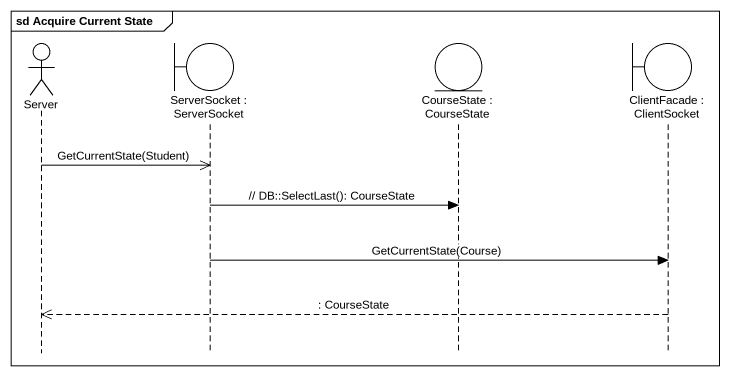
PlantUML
@startuml
mainframe sd Acquire Current State
hide footbox
actor Server
boundary "ServerSocket : ServerSocket" as ServerSocket
entity "CourseState : CourseState" as CourseState
boundary "ClientFacade : ClientSocket" as ClientFacade

Server ->> ServerSocket : GetCurrentState(Student)
ServerSocket -> CourseState : // DB::SelectLast(): CourseState
ServerSocket -> ClientFacade : GetCurrentState(Course)
ClientFacade -->> Server : : CourseState
@enduml
